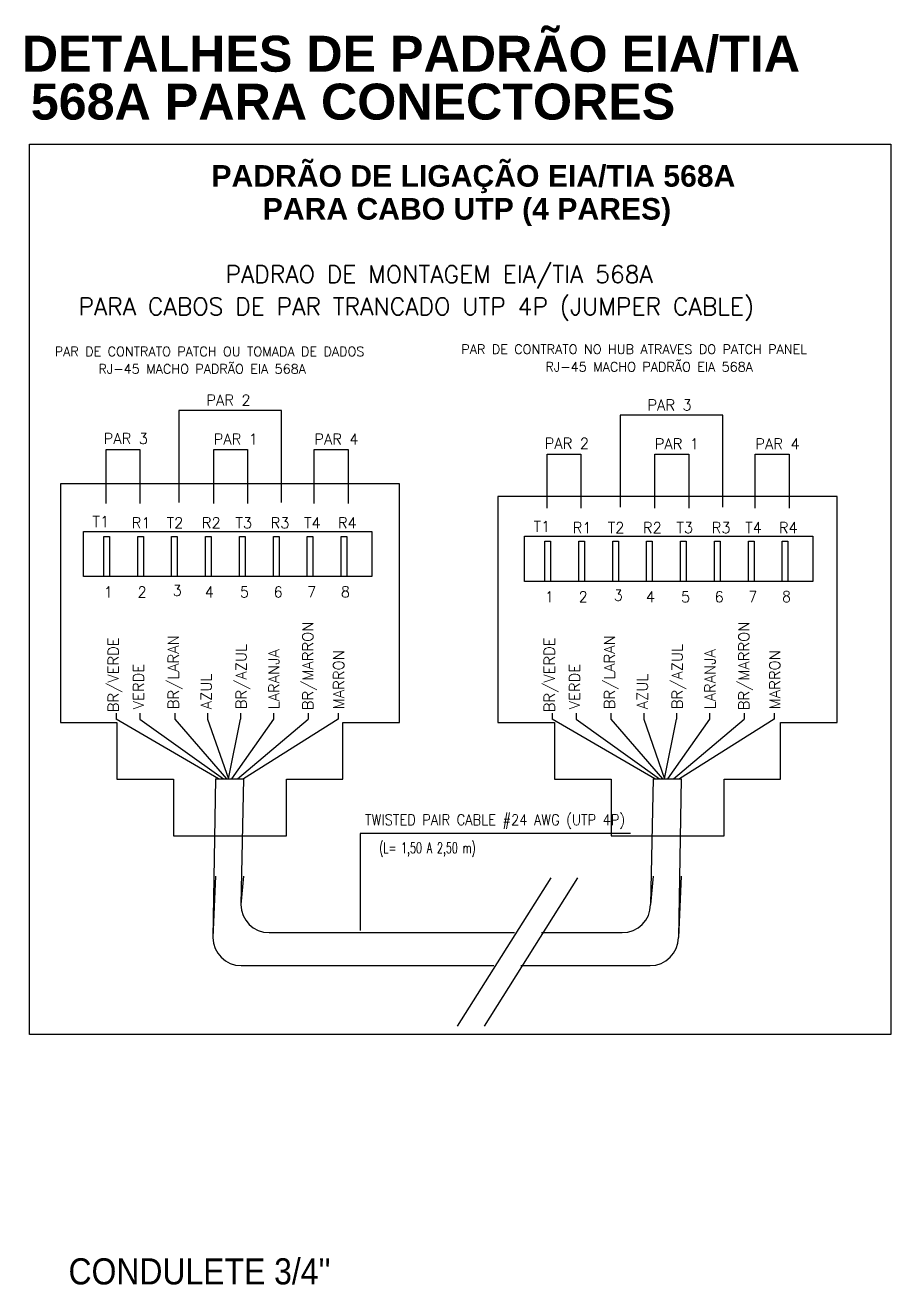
# Model space of a CAD drawing. Extents: x 16 to 124, y 36 to 90.
# Drawn here: x 96.23 to 102.25, y 75.81 to 84.57 of the extents above; entities that cross this region are included whole.
import ezdxf
from ezdxf.enums import TextEntityAlignment as Align

# ---------------------------------------------------------------- set-up
doc = ezdxf.new("R2010")
doc.units = 0
doc.header["$LTSCALE"] = 0.02
for name, color, linetype in [('3PLANO', 5, 'CONTINUOUS'), ('7TEXTO', 1, 'CONTINUOUS'), ('ARQUITETURA', 1, 'CONTINUOUS'), ('DETALHES_CTR50', 2, 'CONTINUOUS'), ('INDICA', 1, 'CONTINUOUS'), ('LAYER_1', 7, 'CONTINUOUS'), ('TXLOGICA', 160, 'CONTINUOUS')]:
    doc.layers.add(name, color=color, linetype=linetype)
doc.styles.add('ROMANS', font='simplex.shx')
doc.styles.add('SANSSERIFBOLD', font='sasb____.pfb', dxfattribs={"height": 0.5})
doc.styles.add('SN0', font='Arial', dxfattribs={"width": 4e-06})

msp = doc.modelspace()

# ---------------------------------------------------------------- linework, layer by layer
at = {"layer": '3PLANO', "color": 5}
for p, q in [((96.26142, 77.55422), (96.26142, 83.74713)), ((96.26142, 77.55422), (96.26142, 83.74713)), ((96.26142, 83.74713), (102.25135, 83.74713)), ((96.26142, 83.74713), (102.25135, 83.74713)), ((102.25135, 83.74713), (102.25135, 77.55422)), ((102.25135, 83.74713), (102.25135, 77.55422)), ((102.25135, 77.55422), (96.26142, 77.55422)), ((102.25135, 77.55422), (96.26142, 77.55422))]:
    msp.add_line(p, q, dxfattribs=at)
at = {"layer": 'ARQUITETURA', "color": 1, "linetype": 'Continuous'}
for p, q in [((98.01434, 81.89381), (97.30006, 81.89381)), ((98.01434, 81.89381), (97.30006, 81.89381)), ((97.30006, 81.89381), (97.30006, 81.25481)), ((97.30006, 81.89381), (97.30006, 81.25481)), ((98.01434, 81.25481), (98.01434, 81.89381)), ((98.01434, 81.25481), (98.01434, 81.89381)), ((101.08224, 81.86043), (100.36796, 81.86043)), ((101.08224, 81.86043), (100.36796, 81.86043)), ((100.36796, 81.86043), (100.36796, 81.22142)), ((100.36796, 81.86043), (100.36796, 81.22142)), ((101.08224, 81.22142), (101.08224, 81.86043)), ((101.08224, 81.22142), (101.08224, 81.86043)), ((96.7929, 81.62295), (97.02841, 81.62295)), ((96.7929, 81.62295), (97.02841, 81.62295)), ((96.7929, 81.24758), (96.7929, 81.62295)), ((96.7929, 81.24758), (96.7929, 81.62295)), ((97.02841, 81.62295), (97.02841, 81.24758)), ((97.02841, 81.62295), (97.02841, 81.24758)), ((97.54221, 81.62295), (97.77772, 81.62295)), ((97.54221, 81.62295), (97.77772, 81.62295)), ((97.54221, 81.24758), (97.54221, 81.62295)), ((97.54221, 81.24758), (97.54221, 81.62295)), ((97.77772, 81.62295), (97.77772, 81.24758)), ((97.77772, 81.62295), (97.77772, 81.24758)), ((98.24062, 81.62295), (98.47613, 81.62295)), ((98.24062, 81.62295), (98.47613, 81.62295)), ((98.24062, 81.24758), (98.24062, 81.62295)), ((98.24062, 81.24758), (98.24062, 81.62295)), ((98.47613, 81.62295), (98.47613, 81.24758)), ((98.47613, 81.62295), (98.47613, 81.24758)), ((99.8608, 81.58957), (100.09631, 81.58957)), ((99.8608, 81.58957), (100.09631, 81.58957)), ((99.8608, 81.2142), (99.8608, 81.58957)), ((99.8608, 81.2142), (99.8608, 81.58957)), ((100.09631, 81.58957), (100.09631, 81.2142)), ((100.09631, 81.58957), (100.09631, 81.2142)), ((100.61011, 81.58957), (100.84563, 81.58957)), ((100.61011, 81.58957), (100.84563, 81.58957)), ((100.61011, 81.2142), (100.61011, 81.58957)), ((100.61011, 81.2142), (100.61011, 81.58957)), ((100.84563, 81.58957), (100.84563, 81.2142)), ((100.84563, 81.58957), (100.84563, 81.2142)), ((101.30852, 81.58957), (101.54404, 81.58957)), ((101.30852, 81.58957), (101.54404, 81.58957)), ((101.30852, 81.2142), (101.30852, 81.58957)), ((101.30852, 81.2142), (101.30852, 81.58957)), ((101.54404, 81.58957), (101.54404, 81.2142)), ((101.54404, 81.58957), (101.54404, 81.2142)), ((96.63647, 81.05325), (98.64138, 81.05325)), ((96.63647, 80.73875), (96.63647, 81.05325)), ((98.64138, 81.05325), (98.64138, 80.73875)), ((96.77752, 80.73996), (96.77752, 81.01843)), ((96.77752, 80.73996), (96.77752, 81.01843)), ((96.77752, 81.01843), (96.81683, 81.01843)), ((96.77752, 81.01843), (96.81683, 81.01843)), ((96.81683, 81.01843), (96.81683, 80.73875)), ((96.81683, 81.01843), (96.81683, 80.73875)), ((97.01339, 80.73996), (97.01339, 81.01843)), ((97.01339, 80.73996), (97.01339, 81.01843)), ((97.01339, 81.01843), (97.0527, 81.01843)), ((97.01339, 81.01843), (97.0527, 81.01843)), ((97.0527, 81.01843), (97.0527, 80.73875)), ((97.0527, 81.01843), (97.0527, 80.73875)), ((97.24926, 80.73996), (97.24926, 81.01843)), ((97.24926, 80.73996), (97.24926, 81.01843)), ((97.24926, 81.01843), (97.28857, 81.01843)), ((97.24926, 81.01843), (97.28857, 81.01843)), ((97.28857, 81.01843), (97.28857, 80.73875)), ((97.28857, 81.01843), (97.28857, 80.73875)), ((97.48513, 80.73996), (97.48513, 81.01843)), ((97.48513, 80.73996), (97.48513, 81.01843)), ((97.48513, 81.01843), (97.52444, 81.01843)), ((97.48513, 81.01843), (97.52444, 81.01843)), ((97.52444, 81.01843), (97.52444, 80.73875)), ((97.52444, 81.01843), (97.52444, 80.73875)), ((97.721, 80.73996), (97.721, 81.01843)), ((97.721, 80.73996), (97.721, 81.01843)), ((97.721, 81.01843), (97.76032, 81.01843)), ((97.721, 81.01843), (97.76032, 81.01843)), ((97.76032, 81.01843), (97.76032, 80.73875)), ((97.76032, 81.01843), (97.76032, 80.73875)), ((97.95688, 80.73996), (97.95688, 81.01843)), ((97.95688, 80.73996), (97.95688, 81.01843)), ((97.95688, 81.01843), (97.99619, 81.01843)), ((97.95688, 81.01843), (97.99619, 81.01843)), ((97.99619, 81.01843), (97.99619, 80.73875)), ((97.99619, 81.01843), (97.99619, 80.73875)), ((98.19275, 80.73996), (98.19275, 81.01843)), ((98.19275, 80.73996), (98.19275, 81.01843)), ((98.19275, 81.01843), (98.23206, 81.01843)), ((98.19275, 81.01843), (98.23206, 81.01843)), ((98.23206, 81.01843), (98.23206, 80.73875)), ((98.23206, 81.01843), (98.23206, 80.73875)), ((98.42862, 80.73996), (98.42862, 81.01843)), ((98.42862, 80.73996), (98.42862, 81.01843)), ((98.42862, 81.01843), (98.46793, 81.01843)), ((98.42862, 81.01843), (98.46793, 81.01843)), ((98.46793, 81.01843), (98.46793, 80.73875)), ((98.46793, 81.01843), (98.46793, 80.73875)), ((99.84542, 80.70658), (99.84542, 80.98505)), ((99.84542, 80.70658), (99.84542, 80.98505)), ((99.84542, 80.98505), (99.88473, 80.98505)), ((99.84542, 80.98505), (99.88473, 80.98505)), ((99.88473, 80.98505), (99.88473, 80.70537)), ((99.88473, 80.98505), (99.88473, 80.70537)), ((100.08129, 80.70658), (100.08129, 80.98505)), ((100.08129, 80.70658), (100.08129, 80.98505)), ((100.08129, 80.98505), (100.1206, 80.98505)), ((100.08129, 80.98505), (100.1206, 80.98505)), ((100.1206, 80.98505), (100.1206, 80.70537)), ((100.1206, 80.98505), (100.1206, 80.70537)), ((100.31716, 80.70658), (100.31716, 80.98505)), ((100.31716, 80.70658), (100.31716, 80.98505)), ((100.31716, 80.98505), (100.35648, 80.98505)), ((100.31716, 80.98505), (100.35648, 80.98505)), ((100.35648, 80.98505), (100.35648, 80.70537)), ((100.35648, 80.98505), (100.35648, 80.70537)), ((100.55304, 80.70658), (100.55304, 80.98505)), ((100.55304, 80.70658), (100.55304, 80.98505)), ((100.55304, 80.98505), (100.59235, 80.98505)), ((100.55304, 80.98505), (100.59235, 80.98505)), ((100.59235, 80.98505), (100.59235, 80.70537)), ((100.59235, 80.98505), (100.59235, 80.70537)), ((100.78891, 80.70658), (100.78891, 80.98505)), ((100.78891, 80.70658), (100.78891, 80.98505)), ((100.78891, 80.98505), (100.82822, 80.98505)), ((100.78891, 80.98505), (100.82822, 80.98505)), ((100.82822, 80.98505), (100.82822, 80.70537)), ((100.82822, 80.98505), (100.82822, 80.70537)), ((101.02478, 80.70658), (101.02478, 80.98505)), ((101.02478, 80.70658), (101.02478, 80.98505)), ((101.02478, 80.98505), (101.06409, 80.98505)), ((101.02478, 80.98505), (101.06409, 80.98505)), ((101.06409, 80.98505), (101.06409, 80.70537)), ((101.06409, 80.98505), (101.06409, 80.70537)), ((101.26065, 80.70658), (101.26065, 80.98505)), ((101.26065, 80.70658), (101.26065, 80.98505)), ((101.26065, 80.98505), (101.29996, 80.98505)), ((101.26065, 80.98505), (101.29996, 80.98505)), ((101.29996, 80.98505), (101.29996, 80.70537)), ((101.29996, 80.98505), (101.29996, 80.70537)), ((101.49652, 80.70658), (101.49652, 80.98505)), ((101.49652, 80.70658), (101.49652, 80.98505)), ((101.49652, 80.98505), (101.53584, 80.98505)), ((101.49652, 80.98505), (101.53584, 80.98505)), ((101.53584, 80.98505), (101.53584, 80.70537)), ((101.53584, 80.98505), (101.53584, 80.70537)), ((98.64138, 80.73875), (96.63647, 80.73875)), ((96.81683, 80.73875), (96.77752, 80.73875)), ((96.81683, 80.73875), (96.77752, 80.73875)), ((97.0527, 80.73875), (97.01339, 80.73875)), ((97.0527, 80.73875), (97.01339, 80.73875)), ((97.28857, 80.73875), (97.24926, 80.73875)), ((97.28857, 80.73875), (97.24926, 80.73875)), ((97.52444, 80.73875), (97.48513, 80.73875)), ((97.52444, 80.73875), (97.48513, 80.73875)), ((97.76032, 80.73875), (97.721, 80.73875)), ((97.76032, 80.73875), (97.721, 80.73875)), ((97.99619, 80.73875), (97.95688, 80.73875)), ((97.99619, 80.73875), (97.95688, 80.73875)), ((98.23206, 80.73875), (98.19275, 80.73875)), ((98.23206, 80.73875), (98.19275, 80.73875)), ((98.46793, 80.73875), (98.42862, 80.73875)), ((98.46793, 80.73875), (98.42862, 80.73875)), ((99.88473, 80.70537), (99.84542, 80.70537)), ((99.88473, 80.70537), (99.84542, 80.70537)), ((100.1206, 80.70537), (100.08129, 80.70537)), ((100.1206, 80.70537), (100.08129, 80.70537)), ((100.35648, 80.70537), (100.31716, 80.70537)), ((100.35648, 80.70537), (100.31716, 80.70537)), ((100.59235, 80.70537), (100.55304, 80.70537)), ((100.59235, 80.70537), (100.55304, 80.70537)), ((100.82822, 80.70537), (100.78891, 80.70537)), ((100.82822, 80.70537), (100.78891, 80.70537)), ((101.06409, 80.70537), (101.02478, 80.70537)), ((101.06409, 80.70537), (101.02478, 80.70537)), ((101.29996, 80.70537), (101.26065, 80.70537)), ((101.29996, 80.70537), (101.26065, 80.70537)), ((101.53584, 80.70537), (101.49652, 80.70537)), ((101.53584, 80.70537), (101.49652, 80.70537)), ((96.86216, 79.78859), (96.86216, 79.74706)), ((96.86216, 79.78859), (96.86216, 79.74706)), ((97.57564, 79.33173), (96.86216, 79.74706)), ((97.57564, 79.33173), (96.86216, 79.74706)), ((97.02841, 79.78859), (97.02841, 79.74706)), ((97.02841, 79.78859), (97.02841, 79.74706)), ((97.02841, 79.74706), (97.61027, 79.33173)), ((97.02841, 79.74706), (97.61027, 79.33173)), ((97.27085, 79.78859), (97.27085, 79.74706)), ((97.27085, 79.78859), (97.27085, 79.74706)), ((97.27085, 79.74706), (97.63105, 79.33173)), ((97.27085, 79.74706), (97.63105, 79.33173)), ((97.49944, 79.78859), (97.49944, 79.74706)), ((97.49944, 79.78859), (97.49944, 79.74706)), ((97.49944, 79.74706), (97.64491, 79.33173)), ((97.49944, 79.74706), (97.64491, 79.33173)), ((97.64491, 79.33173), (97.72803, 79.74706)), ((97.64491, 79.33173), (97.72803, 79.74706)), ((97.95662, 79.74706), (97.66569, 79.33173)), ((97.95662, 79.74706), (97.66569, 79.33173)), ((97.70725, 79.33173), (98.19906, 79.74706)), ((97.70725, 79.33173), (98.19906, 79.74706)), ((97.72803, 79.78859), (97.72803, 79.74706)), ((97.72803, 79.78859), (97.72803, 79.74706)), ((98.40687, 79.74706), (97.74881, 79.33173)), ((98.40687, 79.74706), (97.74881, 79.33173)), ((97.95662, 79.78859), (97.95662, 79.74706)), ((97.95662, 79.78859), (97.95662, 79.74706)), ((98.19906, 79.78859), (98.19906, 79.74706)), ((98.19906, 79.78859), (98.19906, 79.74706)), ((98.40687, 79.78859), (98.40687, 79.74706)), ((98.40687, 79.78859), (98.40687, 79.74706)), ((99.89545, 79.78859), (99.89545, 79.74706)), ((99.89545, 79.78859), (99.89545, 79.74706)), ((100.60893, 79.33173), (99.89545, 79.74706)), ((100.60893, 79.33173), (99.89545, 79.74706)), ((100.0617, 79.78859), (100.0617, 79.74706)), ((100.0617, 79.78859), (100.0617, 79.74706)), ((100.0617, 79.74706), (100.64356, 79.33173)), ((100.0617, 79.74706), (100.64356, 79.33173)), ((100.30414, 79.78859), (100.30414, 79.74706)), ((100.30414, 79.78859), (100.30414, 79.74706)), ((100.30414, 79.74706), (100.66434, 79.33173)), ((100.30414, 79.74706), (100.66434, 79.33173)), ((100.53273, 79.78859), (100.53273, 79.74706)), ((100.53273, 79.78859), (100.53273, 79.74706)), ((100.53273, 79.74706), (100.6782, 79.33173)), ((100.53273, 79.74706), (100.6782, 79.33173)), ((100.6782, 79.33173), (100.76132, 79.74706)), ((100.6782, 79.33173), (100.76132, 79.74706)), ((100.98991, 79.74706), (100.69898, 79.33173)), ((100.98991, 79.74706), (100.69898, 79.33173)), ((100.74054, 79.33173), (101.23235, 79.74706)), ((100.74054, 79.33173), (101.23235, 79.74706)), ((100.76132, 79.78859), (100.76132, 79.74706)), ((100.76132, 79.78859), (100.76132, 79.74706)), ((101.44016, 79.74706), (100.7821, 79.33173)), ((101.44016, 79.74706), (100.7821, 79.33173)), ((100.98991, 79.78859), (100.98991, 79.74706)), ((100.98991, 79.78859), (100.98991, 79.74706)), ((101.23235, 79.78859), (101.23235, 79.74706)), ((101.23235, 79.78859), (101.23235, 79.74706)), ((101.44016, 79.78859), (101.44016, 79.74706)), ((101.44016, 79.78859), (101.44016, 79.74706)), ((97.55486, 79.33173), (97.74881, 79.33173)), ((97.55486, 79.33173), (97.74881, 79.33173)), ((100.59853, 79.33173), (100.79249, 79.33173)), ((100.59853, 79.33173), (100.79249, 79.33173)), ((98.56045, 78.95142), (98.56045, 78.27694)), ((100.4406, 78.95142), (98.56045, 78.95142)), ((99.8855, 78.64437), (99.23605, 77.6136)), ((100.07237, 78.64437), (99.42291, 77.6136))]:
    msp.add_line(p, q, dxfattribs=at)
at = {"layer": 'TXLOGICA'}
for p, q in [((98.83394, 81.38311), (96.47522, 81.38311)), ((98.83394, 81.38311), (96.47522, 81.38311)), ((96.47522, 81.38311), (96.47522, 79.72326)), ((96.47522, 81.38311), (96.47522, 79.72326)), ((98.83394, 79.72326), (98.83394, 81.38311)), ((98.83394, 79.72326), (98.83394, 81.38311)), ((99.5189, 81.29574), (99.5189, 79.72326)), ((99.5189, 81.29574), (99.5189, 79.72326)), ((101.87762, 81.29574), (99.5189, 81.29574)), ((101.87762, 81.29574), (99.5189, 81.29574)), ((101.87762, 79.72326), (101.87762, 81.29574)), ((101.87762, 79.72326), (101.87762, 81.29574)), ((96.63647, 81.05325), (98.64138, 81.05325)), ((96.63647, 80.73875), (96.63647, 81.05325)), ((98.64138, 81.05325), (98.64138, 80.73875)), ((99.70437, 81.01987), (101.70928, 81.01987)), ((99.70437, 80.70537), (99.70437, 81.01987)), ((101.70928, 81.01987), (101.70928, 80.70537)), ((98.64138, 80.73875), (96.63647, 80.73875)), ((101.70928, 80.70537), (99.70437, 80.70537)), ((96.47522, 79.72326), (96.86834, 79.72326)), ((96.47522, 79.72326), (96.86834, 79.72326)), ((96.86834, 79.72326), (96.86834, 79.33014)), ((96.86834, 79.72326), (96.86834, 79.33014)), ((98.44082, 79.72326), (98.83394, 79.72326)), ((98.44082, 79.72326), (98.83394, 79.72326)), ((98.44082, 79.33014), (98.44082, 79.72326)), ((98.44082, 79.33014), (98.44082, 79.72326)), ((99.5189, 79.72326), (99.91202, 79.72326)), ((99.5189, 79.72326), (99.91202, 79.72326)), ((99.91202, 79.72326), (99.91202, 79.33014)), ((99.91202, 79.72326), (99.91202, 79.33014)), ((101.4845, 79.72326), (101.87762, 79.72326)), ((101.4845, 79.72326), (101.87762, 79.72326)), ((101.4845, 79.33014), (101.4845, 79.72326)), ((101.4845, 79.33014), (101.4845, 79.72326)), ((96.86834, 79.33014), (97.26146, 79.33014)), ((96.86834, 79.33014), (97.26146, 79.33014)), ((97.26146, 79.33014), (97.26146, 78.93702)), ((97.26146, 79.33014), (97.26146, 78.93702)), ((97.55486, 79.33173), (97.53655, 78.23031)), ((97.55486, 79.33173), (97.53655, 78.23031)), ((97.74881, 79.33173), (97.7305, 78.45937)), ((97.74881, 79.33173), (97.7305, 78.45937)), ((98.0477, 79.33014), (98.44082, 79.33014)), ((98.0477, 79.33014), (98.44082, 79.33014)), ((98.0477, 78.93702), (98.0477, 79.33014)), ((98.0477, 78.93702), (98.0477, 79.33014)), ((99.91202, 79.33014), (100.30514, 79.33014)), ((99.91202, 79.33014), (100.30514, 79.33014)), ((100.30514, 79.33014), (100.30514, 78.93702)), ((100.30514, 79.33014), (100.30514, 78.93702)), ((100.59853, 79.33173), (100.58023, 78.45937)), ((100.59853, 79.33173), (100.58023, 78.45937)), ((100.79249, 79.33173), (100.77418, 78.23031)), ((100.79249, 79.33173), (100.77418, 78.23031)), ((101.09138, 79.33014), (101.4845, 79.33014)), ((101.09138, 79.33014), (101.4845, 79.33014)), ((101.09138, 78.93702), (101.09138, 79.33014)), ((101.09138, 78.93702), (101.09138, 79.33014)), ((97.26146, 78.93702), (97.65458, 78.93702)), ((97.26146, 78.93702), (97.65458, 78.93702)), ((97.65458, 78.93702), (98.0477, 78.93702)), ((97.65458, 78.93702), (98.0477, 78.93702)), ((100.30514, 78.93702), (100.69826, 78.93702)), ((100.30514, 78.93702), (100.69826, 78.93702)), ((100.69826, 78.93702), (101.09138, 78.93702)), ((100.69826, 78.93702), (101.09138, 78.93702)), ((97.55486, 78.65474), (97.53655, 78.23031)), ((97.55486, 78.65474), (97.53655, 78.23031)), ((97.74881, 78.65474), (97.7305, 78.45937)), ((97.74881, 78.65474), (97.7305, 78.45937)), ((100.59853, 78.65474), (100.58023, 78.45937)), ((100.59853, 78.65474), (100.58023, 78.45937)), ((100.79249, 78.65474), (100.77418, 78.23031)), ((100.79249, 78.65474), (100.77418, 78.23031)), ((97.92706, 78.26281), (99.63463, 78.26281)), ((97.92706, 78.26281), (99.63463, 78.26281)), ((99.82149, 78.26281), (100.38367, 78.26281)), ((99.82149, 78.26281), (100.38367, 78.26281)), ((97.73311, 78.03375), (99.4903, 78.03375)), ((97.73311, 78.03375), (99.4903, 78.03375)), ((99.67717, 78.03375), (100.57762, 78.03375)), ((99.67717, 78.03375), (100.57762, 78.03375))]:
    msp.add_line(p, q, dxfattribs=at)
for centre, start, end in [((97.92706, 78.45937), 180, 270), ((97.92706, 78.45937), 180, 270), ((97.92706, 78.45937), 180, 270), ((97.92706, 78.45937), 180, 270), ((100.38367, 78.45937), 270, 0), ((100.38367, 78.45937), 270, 0), ((100.38367, 78.45937), 270, 0), ((100.38367, 78.45937), 270, 0), ((97.73311, 78.23031), 180, 270), ((97.73311, 78.23031), 180, 270), ((97.73311, 78.23031), 180, 270), ((97.73311, 78.23031), 180, 270), ((100.57762, 78.23031), 270, 0), ((100.57762, 78.23031), 270, 0), ((100.57762, 78.23031), 270, 0), ((100.57762, 78.23031), 270, 0)]:
    msp.add_arc(centre, 0.19656, start, end, dxfattribs=at)

# ---------------------------------------------------------------- texts
at = {"layer": '7TEXTO', "style": 'ROMANS'}
for s, p in [('PAR DE CONTRATO NO HUB ATRAVES DO PATCH PANEL', (99.26444, 82.28703)), ('PAR DE CONTRATO PATCH OU TOMADA DE DADOS', (96.43606, 82.27206)), ('RJ-45 MACHO PADRÃO EIA 568A', (96.73995, 82.15063)), ('RJ-45 MACHO PADRÃO EIA 568A', (99.84902, 82.1656))]:
    msp.add_text(s, height=0.065, dxfattribs=at).set_placement(p)
at = {"layer": 'ARQUITETURA', "color": 1, "linetype": 'Continuous', "style": 'ROMANS'}
for s, height, p in [('PADRAO DE MONTAGEM EIA/TIA 568A ', 0.12, (97.62369, 82.78179)), ('PARA CABOS DE PAR TRANCADO UTP 4P (JUMPER CABLE)', 0.12, (96.60105, 82.55748)), ('PAR 2', 0.075, (97.49007, 81.92811)), ('PAR 3', 0.075, (100.55797, 81.89473)), ('PAR 3', 0.075, (96.77578, 81.66129)), ('PAR 1', 0.075, (97.54109, 81.65756)), ('PAR 4', 0.075, (98.24062, 81.65756)), ('PAR 2', 0.075, (99.84368, 81.62791)), ('PAR 1', 0.075, (100.60899, 81.62418)), ('PAR 4', 0.075, (101.30852, 81.62418)), ('T1', 0.075, (96.69892, 81.08351)), ('R1', 0.075, (96.97054, 81.07507)), ('T2', 0.075, (97.21471, 81.07507)), ('R2', 0.075, (97.45888, 81.07507)), ('T3', 0.075, (97.69287, 81.07507)), ('R3', 0.075, (97.93704, 81.07507)), ('T4', 0.075, (98.17103, 81.07507)), ('R4', 0.075, (98.40503, 81.07507)), ('T1', 0.075, (99.76682, 81.05013)), ('R1', 0.075, (100.03845, 81.04168)), ('T2', 0.075, (100.28261, 81.04168)), ('R2', 0.075, (100.52678, 81.04168)), ('T3', 0.075, (100.76078, 81.04168)), ('R3', 0.075, (101.00494, 81.04168)), ('T4', 0.075, (101.23894, 81.04168)), ('R4', 0.075, (101.47293, 81.04168))]:
    msp.add_text(s, height=height, dxfattribs=at).set_placement(p)
at = {"layer": 'ARQUITETURA', "color": 1, "linetype": 'Continuous', "style": 'ROMANS', "width": 0.970471}
for s, p in [('3', (97.25661, 80.60426)), ('3', (97.25661, 80.60426)), ('1', (96.77845, 80.5941)), ('1', (96.77845, 80.5941)), ('2', (97.01245, 80.5941)), ('2', (97.01245, 80.5941)), ('4', (97.48043, 80.5941)), ('4', (97.48043, 80.5941)), ('5', (97.7246, 80.5941)), ('5', (97.7246, 80.5941)), ('6', (97.95859, 80.5941)), ('6', (97.95859, 80.5941)), ('7', (98.19259, 80.59565)), ('8', (98.42658, 80.59565)), ('1', (99.84636, 80.56071)), ('1', (99.84636, 80.56071)), ('2', (100.08035, 80.56071)), ('2', (100.08035, 80.56071)), ('3', (100.32452, 80.57088)), ('3', (100.32452, 80.57088)), ('4', (100.54834, 80.56071)), ('4', (100.54834, 80.56071)), ('5', (100.7925, 80.56071)), ('5', (100.7925, 80.56071)), ('6', (101.0265, 80.56071)), ('6', (101.0265, 80.56071)), ('7', (101.26049, 80.56227)), ('8', (101.49449, 80.56227))]:
    msp.add_text(s, height=0.075, dxfattribs=at).set_placement(p)
at = {"layer": 'ARQUITETURA', "color": 1, "linetype": 'Continuous', "style": 'ROMANS', "width": 0.76407}
msp.add_text('TWISTED PAIR CABLE #24 AWG (UTP 4P)', height=0.075, dxfattribs=at).set_placement((98.59437, 79.01012), (100.40358, 79.01012), align=Align.FIT)
at = {"layer": 'ARQUITETURA', "color": 1, "linetype": 'Continuous', "style": 'ROMANS', "width": 0.646204}
msp.add_text('(L= 1,50 A 2,50 m)', height=0.075, dxfattribs=at).set_placement((99.02888, 78.81524), align=Align.CENTER)
at = {"layer": 'DETALHES_CTR50', "style": 'SANSSERIFBOLD'}
for s, p in [('DETALHES DE PADRÃO EIA/TIA ', (96.20712, 84.37508)), ('568A PARA CONECTORES', (96.26961, 84.04201))]:
    msp.add_text(s, height=0.25, dxfattribs=at).set_placement(p, align=Align.MIDDLE_LEFT)
for s, p in [('PADRÃO DE LIGAÇÃO EIA/TIA 568A', (97.52603, 83.45048)), ('PARA CABO UTP (4 PARES)', (97.88289, 83.22131))]:
    msp.add_text(s, height=0.15, dxfattribs=at).set_placement(p)
at = {"layer": 'INDICA', "color": 1, "style": 'ROMANS'}
for s, p in [('BR/MARRON', (98.23369, 79.80936)), ('BR/MARRON', (101.26698, 79.80936)), ('BR/VERDE', (96.88062, 79.79528)), ('BR/LARAN', (97.29856, 79.81628)), ('BR/AZUL', (97.76959, 79.81628)), ('BR/VERDE', (99.91391, 79.79528)), ('BR/LARAN', (100.33185, 79.81628)), ('BR/AZUL', (100.80288, 79.81628)), ('LARANJA', (97.99818, 79.81628)), ('MARRON', (98.44843, 79.81628)), ('LARANJA', (101.03147, 79.81628)), ('MARRON', (101.48172, 79.81628)), ('VERDE', (97.05612, 79.81628)), ('VERDE', (100.08941, 79.81628)), ('AZUL', (97.52715, 79.81628)), ('AZUL', (100.56044, 79.81628))]:
    msp.add_text(s, height=0.075, rotation=90, dxfattribs=at).set_placement(p)
at = {"layer": 'LAYER_1', "color": 1, "style": 'SN0', "width": 0.878231}
msp.add_text("CONDULETE 3/4''", height=0.181888, dxfattribs=at).set_placement((96.5319, 75.81652), (98.35518, 75.81652), align=Align.FIT)

doc.saveas('drawing.dxf')
